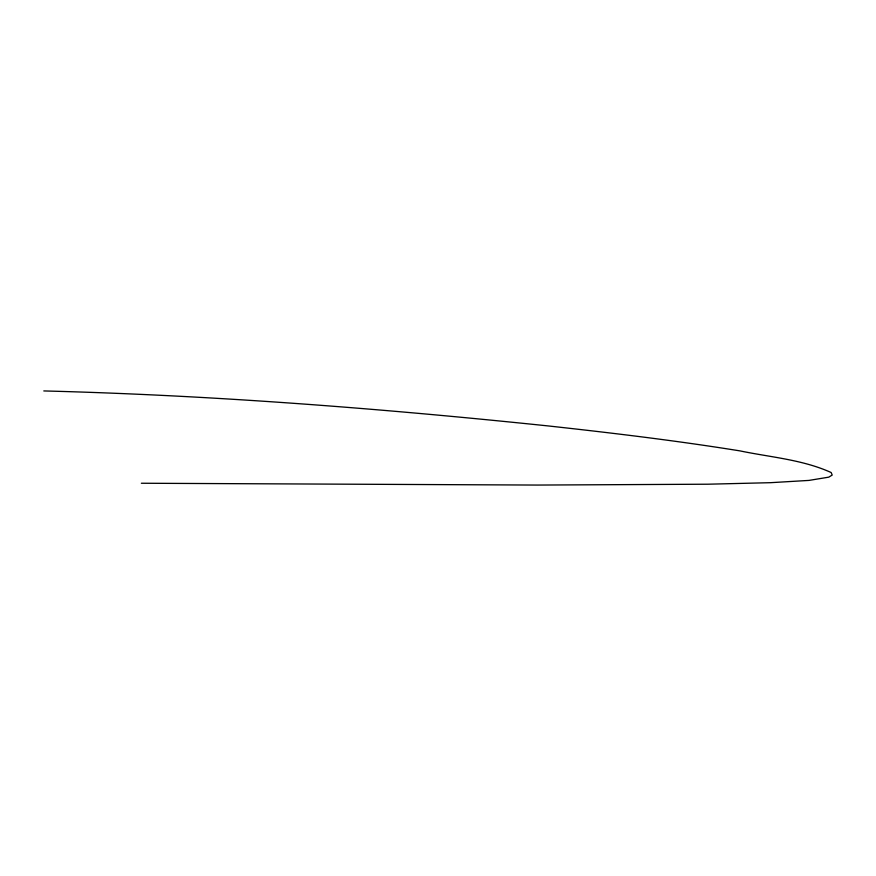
<?xml version="1.0" encoding="UTF-8"?>
<svg xmlns="http://www.w3.org/2000/svg" width="876" height="876" viewBox="0 0 876 876"><rect width="100%" height="100%" fill="white"/><g stroke="black" fill="none" stroke-linecap="round" stroke-linejoin="round"><path stroke-width="1.31" d="M141.354 483.245L537.459 485.063L707.885 484.209L770.53 482.687L808.997 480.409L828.773 477.157L832.2 475.055L831.16 472.536C802.602 459.571 770.409 457.25 739.979 450.888C676.425 440.661 612.488 432.996 548.518 425.966C380.764 408.49 212.441 395.273 43.8 390.937"/></g></svg>
